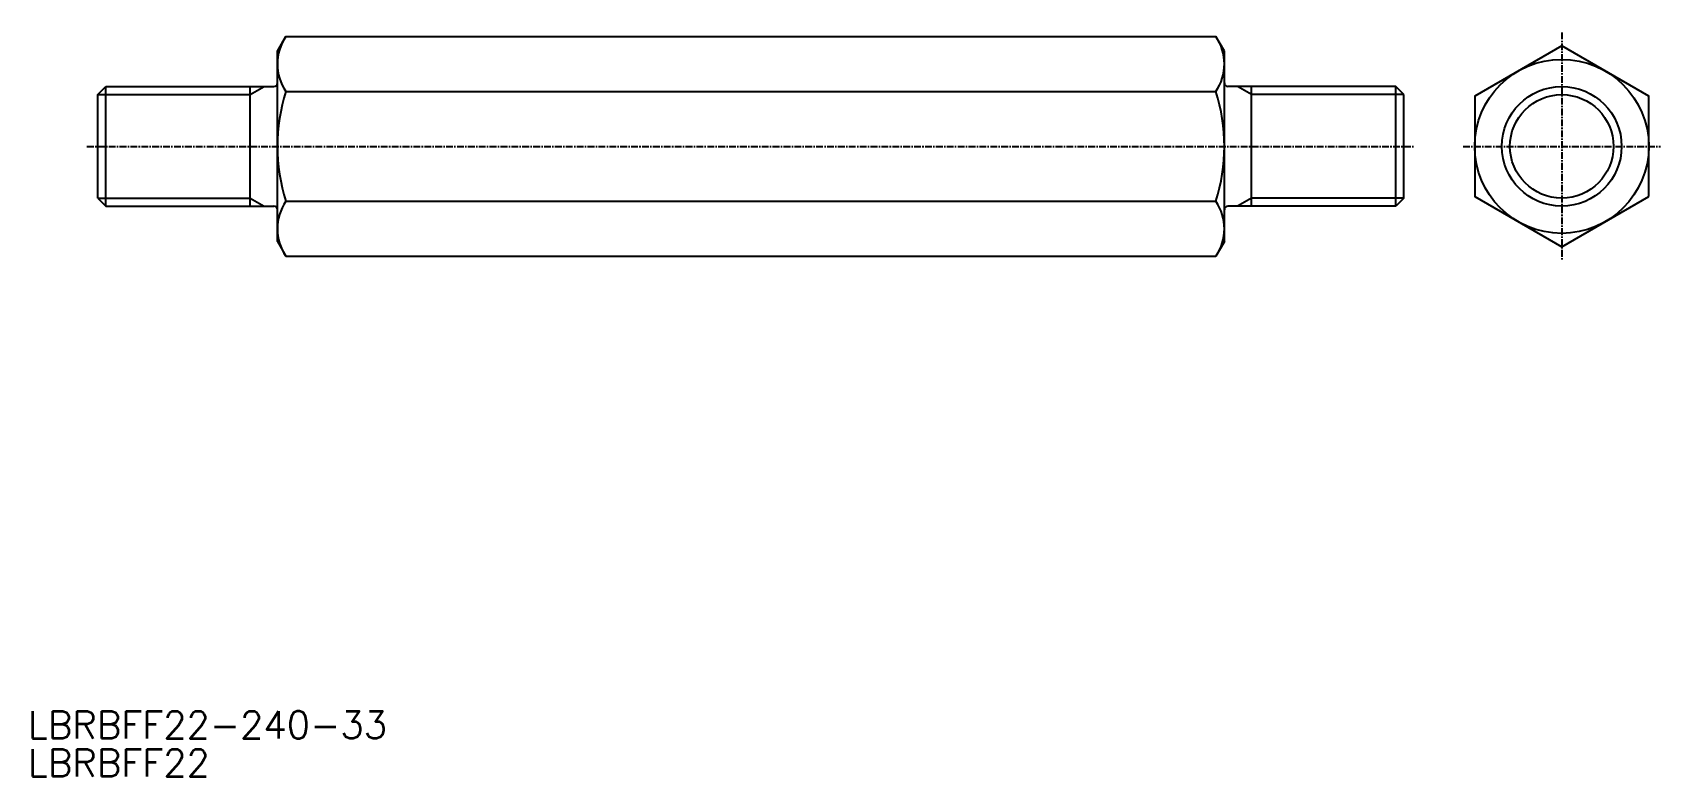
# Model space of a CAD drawing. Extents: x 64 to 363, y 52 to 189.
import ezdxf
from ezdxf.enums import TextEntityAlignment as Align

# ---------------------------------------------------------------- set-up
doc = ezdxf.new("R2010")
doc.units = 0
doc.linetypes.add('CENTER', pattern=[2, 1.25, -0.25, 0.25, -0.25])
doc.layers.get('0').update_dxf_attribs({"linetype": 'CONTINUOUS'})
doc.layers.add('CENTER', color=1, linetype='CENTER')
doc.styles.get("Standard").update_dxf_attribs({"font": 'txt.shx', "bigfont": 'extfont.shx'})

msp = doc.modelspace()

# ---------------------------------------------------------------- linework, layer by layer
for p, q in [((109.18, 185.76), (110.74, 188.47)), ((283.18, 185.76), (281.62, 188.47)), ((109.18, 150.76), (110.74, 148.05)), ((283.18, 150.76), (281.62, 148.05))]:
    msp.add_line(p, q)
at = {"color": 7, "linetype": 'CONTINUOUS'}
for p, q in [((110.74, 188.47), (281.62, 188.47)), ((109.18, 150.76), (109.18, 185.76)), ((283.18, 150.76), (283.18, 185.76)), ((283.18, 150.76), (283.18, 185.76)), ((353.18, 182.12), (353.18, 182.12)), ((357.18, 179.81), (357.18, 179.81)), ((76.18, 177.77), (77.67, 179.26)), ((76.18, 158.75), (76.18, 177.77)), ((77.67, 157.26), (77.67, 179.26)), ((77.67, 179.26), (108.52, 179.26)), ((104.18, 157.26), (104.18, 179.26)), ((109.18, 157.18), (109.18, 179.34)), ((109.18, 157.18), (109.18, 179.34)), ((109.18, 159.73), (109.18, 176.78)), ((110.74, 178.36), (281.62, 178.36)), ((314.69, 179.26), (283.84, 179.26)), ((288.18, 157.26), (288.18, 179.26)), ((316.18, 177.77), (314.69, 179.26)), ((314.69, 157.26), (314.69, 179.26)), ((316.18, 158.75), (316.18, 177.77)), ((76.18, 168.26), (76.18, 168.26)), ((316.18, 168.26), (316.18, 168.26)), ((76.18, 163.94), (76.18, 163.94)), ((316.18, 163.94), (316.18, 163.94)), ((76.18, 158.75), (77.67, 157.26)), ((316.18, 158.75), (314.69, 157.26)), ((77.67, 157.26), (108.52, 157.26)), ((110.74, 158.16), (281.62, 158.16)), ((314.69, 157.26), (283.84, 157.26)), ((110.74, 148.05), (281.62, 148.05))]:
    msp.add_line(p, q, dxfattribs=at)
at = {"color": 3, "linetype": 'CONTINUOUS'}
for p, q in [((76.18, 177.77), (104.18, 177.77)), ((104.18, 177.77), (106.76, 179.26)), ((288.18, 177.77), (285.6, 179.26)), ((316.18, 177.77), (288.18, 177.77)), ((76.18, 158.75), (104.18, 158.75)), ((104.18, 158.75), (106.76, 157.26)), ((288.18, 158.75), (285.6, 157.26)), ((316.18, 158.75), (288.18, 158.75))]:
    msp.add_line(p, q, dxfattribs=at)
at = {"color": 7, "linetype": 'CONTINUOUS'}
msp.add_lwpolyline([(361.18, 159.02), (361.18, 177.5), (345.18, 186.73), (329.18, 177.5), (329.18, 159.02), (345.18, 149.78)], close=True, dxfattribs=at)
for radius in [16, 11]:
    msp.add_circle((345.18, 168.26), radius, dxfattribs=at)
at = {"color": 3, "linetype": 'CONTINUOUS'}
msp.add_circle((345.18, 168.26), 9.51, dxfattribs=at)
for centre, radius, start, end in [((118.13, 183.41), 8.95, 145.6157, 214.3843), ((274.24, 183.41), 8.95, 325.6157, 34.3843), ((142.62, 168.26), 33.44, 162.412, 197.588), ((249.74, 168.26), 33.44, 342.412, 17.588), ((118.13, 153.1), 8.95, 145.6157, 214.3843), ((274.24, 153.1), 8.95, 325.6157, 34.3843)]:
    msp.add_arc(centre, radius, start, end)
at = {"color": 7, "linetype": 'CONTINUOUS'}
for centre, start, end in [((108.52, 179.92), 270, 0), ((283.84, 179.92), 180, 270), ((108.52, 156.6), 0, 90), ((283.84, 156.6), 90, 180)]:
    msp.add_arc(centre, 0.66, start, end, dxfattribs=at)
at = {"layer": 'CENTER', "color": 1, "linetype": 'CENTER'}
for p, q in [((345.18, 189.2), (345.18, 147.32)), ((74.18, 168.26), (318.18, 168.26)), ((327.05, 168.26), (363.32, 168.26))]:
    msp.add_line(p, q, dxfattribs=at)

# ---------------------------------------------------------------- texts
at = {"color": 7, "linetype": 'CONTINUOUS'}
for s, p in [('LBRBFF22-240-33', (63.33, 61.86)), ('LBRBFF22', (63.33, 54.86))]:
    msp.add_text(s, height=5, dxfattribs=at).set_placement(p, align=Align.MIDDLE_LEFT)

doc.saveas('drawing.dxf')
